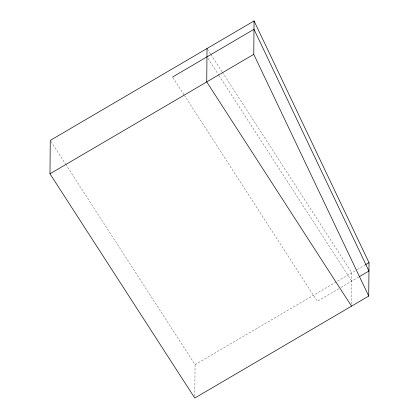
<?xml version="1.0" encoding="UTF-8"?>
<svg xmlns="http://www.w3.org/2000/svg" width="419" height="419" viewBox="0 0 419 419"><rect width="100%" height="100%" fill="white"/><g stroke="black" fill="none" stroke-linecap="round" stroke-linejoin="round"><path stroke-width="0.31" stroke-dasharray="2.1 1.57" d="M194.788 396.123L195.06 364.65L65.883 164.583M351.546 304.236L351.824 272.769L222.29 72.152M195.06 364.65L356.815 269.841M357.37 269.517L365.138 264.96M338.777 288.717L317.345 301.282L184.622 95.715M341.035 287.397L358.963 276.886M207.384 49.065L210.579 54.014M210.935 54.559L221.934 71.602M208.023 58.513L218.666 75.001M219.022 75.551L351.751 281.118M172.911 77.578L184.266 95.165M50.977 141.502L65.526 164.033"/><path stroke-width="0.63" d="M49.976 173.801L50.27 140.402L254.055 20.95L369.024 262.687L368.73 296.081L194.772 398.05L49.976 173.801L253.767 54.35L254.055 20.95M207.028 48.515L206.74 81.915L351.531 306.163M172.555 77.028L253.987 29.299L368.95 271.035L359.518 276.561M365.693 264.635L369.024 262.687M253.767 54.35L368.73 296.081"/></g></svg>
